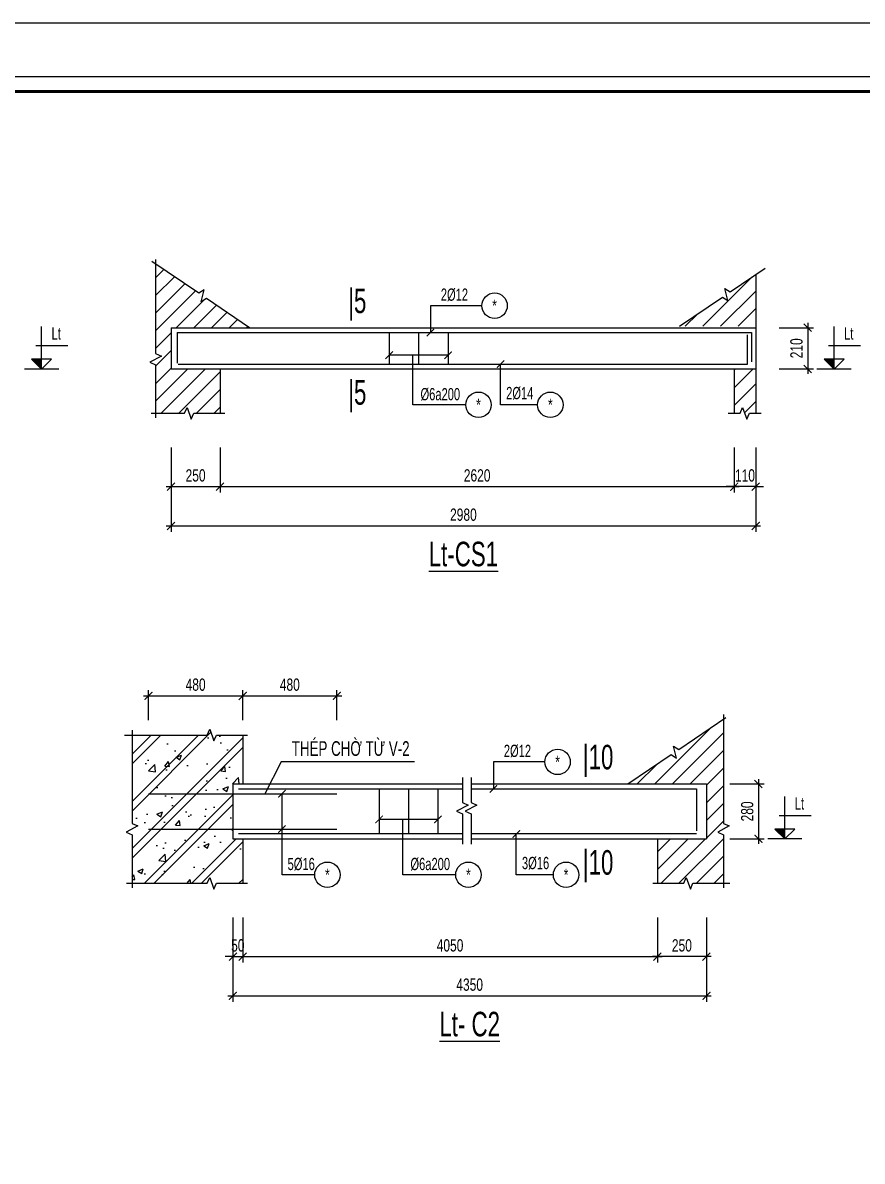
# Model space of a CAD drawing. Header units: millimetres. Extents: x 0 to 42050, y 0 to 14850.
# Drawn here: x 25536 to 29815, y 9049 to 14850 of the extents above; entities that cross this region are included whole.
import ezdxf
from ezdxf.enums import TextEntityAlignment as Align

# ---------------------------------------------------------------- set-up
doc = ezdxf.new("R2010")
doc.units = ezdxf.units.MM
doc.header["$LTSCALE"] = 3
doc.header["$PDSIZE"] = -2
doc.layers.get('0').update_dxf_attribs({"color": 8, "lineweight": 5})
doc.layers.get('Defpoints').update_dxf_attribs({"color": 2})
for name, color, linetype in [('CDC-KHUNGTEN', 9, 'Continuous'), ('CDC.02.DIM', 1, 'Continuous'), ('CDC.03.BORDER', 3, 'Continuous'), ('CDC.05.STEEL', 4, 'Continuous'), ('CDC.06.TEXT', 2, 'Continuous'), ('CDC.10.HATCH', 9, 'Continuous'), ('CDC.11.NOTE', 8, 'Continuous'), ('CDC.14.STEELNUM', 9, 'Continuous')]:
    doc.layers.add(name, color=color, linetype=linetype)
doc.styles.add('arial', font='arial.ttf', dxfattribs={"width": 0.7})
doc.styles.add('KCS_SMTEXT', font='arial.ttf', dxfattribs={"width": 0.7})
doc.dimstyles.new('KCS_DIM25', dxfattribs={"dimscale": 25, "dimtxt": 2.5, "dimasz": 1.6, "dimexe": 1.2, "dimexo": 0, "dimgap": 1, "dimtad": 1, "dimdec": 0, "dimzin": 0, "dimdsep": 46, "dimtxsty": 'KCS_SMTEXT', "dimblk": 'ARCHTICK', "dimcen": 0, "dimdle": 1, "dimclrd": 256, "dimclre": 256, "dimclrt": 2, "dimadec": 0, "dimazin": 0, "dimtfac": 1, "dimtdec": 0, "dimtix": 1, "dimtmove": 2, "dimatfit": 3, "dimfxl": 1, "dimtolj": 1, "dimtzin": 0, "dimarcsym": 0})

# ---------------------------------------------------------------- blocks, each defined once
blk = doc.blocks.new('_ArchTick')
at = {"color": 0, "linetype": 'ByBlock', "const_width": 0.15}
blk.add_lwpolyline([(-0.5, -0.5), (0.5, 0.5)], dxfattribs=at)
blk = doc.blocks.new('*D83')
at = {"layer": 'CDC.02.DIM', "lineweight": -2, "transparency": 16777216}
for p, q in [((26292.2, 12686.2), (26292.2, 12456.2)), ((26542.2, 12686.2), (26542.2, 12456.2)), ((26267.2, 12486.2), (26567.2, 12486.2))]:
    blk.add_line(p, q, dxfattribs=at)
at = {"layer": 'Defpoints', "color": 0, "transparency": 16777216}
for p in [(26292.2, 12686.2), (26542.2, 12686.2), (26542.2, 12486.2)]:
    blk.add_point(p, dxfattribs=at)
at = {"layer": 'CDC.02.DIM', "lineweight": -2, "transparency": 16777216, "xscale": 40, "yscale": 40, "zscale": 40, "rotation": 180}
blk.add_blockref('_ArchTick', (26292.2, 12486.2), dxfattribs=at)
at = {"layer": 'CDC.02.DIM', "lineweight": -2, "transparency": 16777216, "xscale": 40, "yscale": 40, "zscale": 40}
blk.add_blockref('_ArchTick', (26542.2, 12486.2), dxfattribs=at)
at = {"layer": 'CDC.02.DIM', "color": 2, "transparency": 16777216, "insert": (26417.2, 12543.1), "char_height": 62.5, "attachment_point": 5, "style": 'KCS_SMTEXT'}
blk.add_mtext('\\A1;250', dxfattribs=at)
blk = doc.blocks.new('*D84')
at = {"layer": 'CDC.02.DIM', "lineweight": -2, "transparency": 16777216}
for p, q in [((29162.2, 12686.2), (29162.2, 12456.2)), ((29272.2, 12686.2), (29272.2, 12456.2)), ((29162.2, 12486.2), (29122.2, 12486.2)), ((29272.2, 12486.2), (29162.2, 12486.2)), ((29272.2, 12486.2), (29312.2, 12486.2))]:
    blk.add_line(p, q, dxfattribs=at)
at = {"layer": 'Defpoints', "color": 0, "transparency": 16777216}
for p in [(29162.2, 12686.2), (29272.2, 12686.2), (29162.2, 12486.2)]:
    blk.add_point(p, dxfattribs=at)
at = {"layer": 'CDC.02.DIM', "lineweight": -2, "transparency": 16777216, "xscale": 40, "yscale": 40, "zscale": 40}
blk.add_blockref('_ArchTick', (29162.2, 12486.2), dxfattribs=at)
at = {"layer": 'CDC.02.DIM', "lineweight": -2, "transparency": 16777216, "xscale": 40, "yscale": 40, "zscale": 40, "rotation": 180}
blk.add_blockref('_ArchTick', (29272.2, 12486.2), dxfattribs=at)
at = {"layer": 'CDC.02.DIM', "color": 2, "transparency": 16777216, "insert": (29217.2, 12543.1), "char_height": 62.5, "attachment_point": 5, "style": 'KCS_SMTEXT'}
blk.add_mtext('\\A1;110', dxfattribs=at)
blk = doc.blocks.new('*D85')
at = {"layer": 'CDC.02.DIM', "lineweight": -2, "transparency": 16777216}
for p, q in [((29391.3, 13296.2), (29566.9, 13296.2)), ((29536.9, 13321.2), (29536.9, 13061.2)), ((29391.3, 13086.2), (29566.9, 13086.2))]:
    blk.add_line(p, q, dxfattribs=at)
at = {"layer": 'Defpoints', "color": 0, "transparency": 16777216}
for p in [(29391.3, 13296.2), (29391.3, 13086.2), (29536.9, 13086.2)]:
    blk.add_point(p, dxfattribs=at)
at = {"layer": 'CDC.02.DIM', "lineweight": -2, "transparency": 16777216, "xscale": 40, "yscale": 40, "zscale": 40}
for p, rotation in [((29536.9, 13296.2), 90), ((29536.9, 13086.2), 270)]:
    blk.add_blockref('_ArchTick', p, dxfattribs=dict(at, rotation=rotation))
at = {"layer": 'CDC.02.DIM', "color": 2, "transparency": 16777216, "insert": (29480, 13191.2), "char_height": 62.5, "attachment_point": 5, "rotation": 90, "style": 'KCS_SMTEXT'}
blk.add_mtext('\\A1;210', dxfattribs=at)
blk = doc.blocks.new('*D86')
at = {"layer": 'CDC.02.DIM', "lineweight": -2, "transparency": 16777216}
for p, q in [((26542.2, 12686.2), (26542.2, 12456.2)), ((29162.2, 12686.2), (29162.2, 12456.2)), ((26517.2, 12486.2), (29187.2, 12486.2))]:
    blk.add_line(p, q, dxfattribs=at)
at = {"layer": 'Defpoints', "color": 0, "transparency": 16777216}
for p in [(26542.2, 12686.2), (29162.2, 12686.2), (29162.2, 12486.2)]:
    blk.add_point(p, dxfattribs=at)
at = {"layer": 'CDC.02.DIM', "lineweight": -2, "transparency": 16777216, "xscale": 40, "yscale": 40, "zscale": 40, "rotation": 180}
blk.add_blockref('_ArchTick', (26542.2, 12486.2), dxfattribs=at)
at = {"layer": 'CDC.02.DIM', "lineweight": -2, "transparency": 16777216, "xscale": 40, "yscale": 40, "zscale": 40}
blk.add_blockref('_ArchTick', (29162.2, 12486.2), dxfattribs=at)
at = {"layer": 'CDC.02.DIM', "color": 2, "transparency": 16777216, "insert": (27852.2, 12543.1), "char_height": 62.5, "attachment_point": 5, "style": 'KCS_SMTEXT'}
blk.add_mtext('\\A1;2620', dxfattribs=at)
blk = doc.blocks.new('*D87')
at = {"layer": 'CDC.02.DIM', "lineweight": -2, "transparency": 16777216}
for p, q in [((26292.2, 12686.2), (26292.2, 12256.2)), ((29272.2, 12686.2), (29272.2, 12256.2)), ((26267.2, 12286.2), (29297.2, 12286.2))]:
    blk.add_line(p, q, dxfattribs=at)
at = {"layer": 'Defpoints', "color": 0, "transparency": 16777216}
for p in [(26292.2, 12686.2), (29272.2, 12686.2), (29272.2, 12286.2)]:
    blk.add_point(p, dxfattribs=at)
at = {"layer": 'CDC.02.DIM', "lineweight": -2, "transparency": 16777216, "xscale": 40, "yscale": 40, "zscale": 40, "rotation": 180}
blk.add_blockref('_ArchTick', (26292.2, 12286.2), dxfattribs=at)
at = {"layer": 'CDC.02.DIM', "lineweight": -2, "transparency": 16777216, "xscale": 40, "yscale": 40, "zscale": 40}
blk.add_blockref('_ArchTick', (29272.2, 12286.2), dxfattribs=at)
at = {"layer": 'CDC.02.DIM', "color": 2, "transparency": 16777216, "insert": (27782.2, 12343.1), "char_height": 62.5, "attachment_point": 5, "style": 'KCS_SMTEXT'}
blk.add_mtext('\\A1;2980', dxfattribs=at)
blk = doc.blocks.new('*D162')
at = {"layer": 'CDC.02.DIM', "lineweight": -2, "transparency": 16777216}
for p, q in [((26607.4, 10290.4), (26607.4, 10061.4)), ((26657.4, 10290.4), (26657.4, 10061.4)), ((26607.4, 10091.4), (26567.4, 10091.4)), ((26607.4, 10091.4), (26657.4, 10091.4)), ((26657.4, 10091.4), (26697.4, 10091.4))]:
    blk.add_line(p, q, dxfattribs=at)
at = {"layer": 'Defpoints', "color": 0, "transparency": 16777216}
for p in [(26607.4, 10290.4), (26657.4, 10290.4), (26657.4, 10091.4)]:
    blk.add_point(p, dxfattribs=at)
at = {"layer": 'CDC.02.DIM', "lineweight": -2, "transparency": 16777216, "xscale": 40, "yscale": 40, "zscale": 40}
blk.add_blockref('_ArchTick', (26607.4, 10091.4), dxfattribs=at)
at = {"layer": 'CDC.02.DIM', "lineweight": -2, "transparency": 16777216, "xscale": 40, "yscale": 40, "zscale": 40, "rotation": 180}
blk.add_blockref('_ArchTick', (26657.4, 10091.4), dxfattribs=at)
at = {"layer": 'CDC.02.DIM', "color": 2, "transparency": 16777216, "insert": (26632.4, 10148.4), "char_height": 62.5, "attachment_point": 5, "style": 'KCS_SMTEXT'}
blk.add_mtext('\\A1;50', dxfattribs=at)
blk = doc.blocks.new('*D163')
at = {"layer": 'CDC.02.DIM', "lineweight": -2, "transparency": 16777216}
for p, q in [((28770.8, 10290.4), (28770.8, 10061.4)), ((29020.8, 10290.4), (29020.8, 10061.4)), ((29045.8, 10091.4), (28745.8, 10091.4))]:
    blk.add_line(p, q, dxfattribs=at)
at = {"layer": 'Defpoints', "color": 0, "transparency": 16777216}
for p in [(28770.8, 10290.4), (29020.8, 10290.4), (28770.8, 10091.4)]:
    blk.add_point(p, dxfattribs=at)
at = {"layer": 'CDC.02.DIM', "lineweight": -2, "transparency": 16777216, "xscale": 40, "yscale": 40, "zscale": 40, "rotation": 180}
blk.add_blockref('_ArchTick', (28770.8, 10091.4), dxfattribs=at)
at = {"layer": 'CDC.02.DIM', "lineweight": -2, "transparency": 16777216, "xscale": 40, "yscale": 40, "zscale": 40}
blk.add_blockref('_ArchTick', (29020.8, 10091.4), dxfattribs=at)
at = {"layer": 'CDC.02.DIM', "color": 2, "transparency": 16777216, "insert": (28895.8, 10148.4), "char_height": 62.5, "attachment_point": 5, "style": 'KCS_SMTEXT'}
blk.add_mtext('\\A1;250', dxfattribs=at)
blk = doc.blocks.new('*D164')
at = {"layer": 'CDC.02.DIM', "lineweight": -2, "transparency": 16777216}
for p, q in [((29140.2, 10971.4), (29315.8, 10971.4)), ((29285.8, 10996.4), (29285.8, 10666.4)), ((29140.2, 10691.4), (29315.8, 10691.4))]:
    blk.add_line(p, q, dxfattribs=at)
at = {"layer": 'Defpoints', "color": 0, "transparency": 16777216}
for p in [(29140.2, 10971.4), (29140.2, 10691.4), (29285.8, 10691.4)]:
    blk.add_point(p, dxfattribs=at)
at = {"layer": 'CDC.02.DIM', "lineweight": -2, "transparency": 16777216, "xscale": 40, "yscale": 40, "zscale": 40}
for p, rotation in [((29285.8, 10971.4), 90), ((29285.8, 10691.4), 270)]:
    blk.add_blockref('_ArchTick', p, dxfattribs=dict(at, rotation=rotation))
at = {"layer": 'CDC.02.DIM', "color": 2, "transparency": 16777216, "insert": (29228.9, 10831.4), "char_height": 62.5, "attachment_point": 5, "rotation": 90, "style": 'KCS_SMTEXT'}
blk.add_mtext('\\A1;280', dxfattribs=at)
blk = doc.blocks.new('*D165')
at = {"layer": 'CDC.02.DIM', "lineweight": -2, "transparency": 16777216}
for p, q in [((26657.4, 10290.4), (26657.4, 10061.4)), ((28770.8, 10290.4), (28770.8, 10061.4)), ((26632.4, 10091.4), (28795.8, 10091.4))]:
    blk.add_line(p, q, dxfattribs=at)
at = {"layer": 'Defpoints', "color": 0, "transparency": 16777216}
for p in [(26657.4, 10290.4), (28770.8, 10290.4), (28770.8, 10091.4)]:
    blk.add_point(p, dxfattribs=at)
at = {"layer": 'CDC.02.DIM', "lineweight": -2, "transparency": 16777216, "xscale": 40, "yscale": 40, "zscale": 40, "rotation": 180}
blk.add_blockref('_ArchTick', (26657.4, 10091.4), dxfattribs=at)
at = {"layer": 'CDC.02.DIM', "lineweight": -2, "transparency": 16777216, "xscale": 40, "yscale": 40, "zscale": 40}
blk.add_blockref('_ArchTick', (28770.8, 10091.4), dxfattribs=at)
at = {"layer": 'CDC.02.DIM', "color": 2, "transparency": 16777216, "insert": (27714.1, 10148.4), "char_height": 62.5, "attachment_point": 5, "style": 'KCS_SMTEXT'}
blk.add_mtext('\\A1;4050', dxfattribs=at)
blk = doc.blocks.new('*D166')
at = {"layer": 'CDC.02.DIM', "lineweight": -2, "transparency": 16777216}
for p, q in [((26607.4, 10290.4), (26607.4, 9861.4)), ((29020.8, 10290.4), (29020.8, 9861.4)), ((26582.4, 9891.4), (29045.8, 9891.4))]:
    blk.add_line(p, q, dxfattribs=at)
at = {"layer": 'Defpoints', "color": 0, "transparency": 16777216}
for p in [(26607.4, 10290.4), (29020.8, 10290.4), (29020.8, 9891.4)]:
    blk.add_point(p, dxfattribs=at)
at = {"layer": 'CDC.02.DIM', "lineweight": -2, "transparency": 16777216, "xscale": 40, "yscale": 40, "zscale": 40, "rotation": 180}
blk.add_blockref('_ArchTick', (26607.4, 9891.4), dxfattribs=at)
at = {"layer": 'CDC.02.DIM', "lineweight": -2, "transparency": 16777216, "xscale": 40, "yscale": 40, "zscale": 40}
blk.add_blockref('_ArchTick', (29020.8, 9891.4), dxfattribs=at)
at = {"layer": 'CDC.02.DIM', "color": 2, "transparency": 16777216, "insert": (27814.1, 9948.4), "char_height": 62.5, "attachment_point": 5, "style": 'KCS_SMTEXT'}
blk.add_mtext('\\A1;4350', dxfattribs=at)
blk = doc.blocks.new('*D167')
at = {"layer": 'CDC.02.DIM', "lineweight": -2, "transparency": 16777216}
for p, q in [((26177.4, 11296.5), (26177.4, 11450.1)), ((26657.4, 11296.5), (26657.4, 11450.1)), ((26152.4, 11420.1), (26682.4, 11420.1))]:
    blk.add_line(p, q, dxfattribs=at)
at = {"layer": 'Defpoints', "color": 0, "transparency": 16777216}
for p in [(26657.4, 11420.1), (26177.4, 11296.5), (26657.4, 11296.5)]:
    blk.add_point(p, dxfattribs=at)
at = {"layer": 'CDC.02.DIM', "lineweight": -2, "transparency": 16777216, "xscale": 40, "yscale": 40, "zscale": 40, "rotation": 180}
blk.add_blockref('_ArchTick', (26177.4, 11420.1), dxfattribs=at)
at = {"layer": 'CDC.02.DIM', "lineweight": -2, "transparency": 16777216, "xscale": 40, "yscale": 40, "zscale": 40}
blk.add_blockref('_ArchTick', (26657.4, 11420.1), dxfattribs=at)
at = {"layer": 'CDC.02.DIM', "color": 2, "transparency": 16777216, "insert": (26417.4, 11477), "char_height": 62.5, "attachment_point": 5, "style": 'KCS_SMTEXT'}
blk.add_mtext('\\A1;480', dxfattribs=at)
blk = doc.blocks.new('*D168')
at = {"layer": 'CDC.02.DIM', "lineweight": -2, "transparency": 16777216}
for p, q in [((26657.4, 11296.5), (26657.4, 11450.1)), ((27137.4, 11296.5), (27137.4, 11450.1)), ((26632.4, 11420.1), (27162.4, 11420.1))]:
    blk.add_line(p, q, dxfattribs=at)
at = {"layer": 'Defpoints', "color": 0, "transparency": 16777216}
for p in [(27137.4, 11420.1), (26657.4, 11296.5), (27137.4, 11296.5)]:
    blk.add_point(p, dxfattribs=at)
at = {"layer": 'CDC.02.DIM', "lineweight": -2, "transparency": 16777216, "xscale": 40, "yscale": 40, "zscale": 40, "rotation": 180}
blk.add_blockref('_ArchTick', (26657.4, 11420.1), dxfattribs=at)
at = {"layer": 'CDC.02.DIM', "lineweight": -2, "transparency": 16777216, "xscale": 40, "yscale": 40, "zscale": 40}
blk.add_blockref('_ArchTick', (27137.4, 11420.1), dxfattribs=at)
at = {"layer": 'CDC.02.DIM', "color": 2, "transparency": 16777216, "insert": (26897.4, 11477), "char_height": 62.5, "attachment_point": 5, "style": 'KCS_SMTEXT'}
blk.add_mtext('\\A1;480', dxfattribs=at)
blk = doc.blocks.new('Khung tên chuẩn')
at = {"layer": 'CDC-KHUNGTEN', "color": 8}
blk.add_lwpolyline([(75096, 1100), (83000, 1100), (83000, 58300), (3000, 58300), (3000, 1100), (75096, 1100)], dxfattribs=at)
at = {"layer": 'CDC-KHUNGTEN', "color": 255, "lineweight": 60}
blk.add_lwpolyline([(74900, 1400), (74900, 58000), (3300, 58000), (3300, 1400), (74900, 1400)], close=True, dxfattribs=at)
at = {"layer": 'Defpoints', "color": 1, "ltscale": 0.2}
blk.add_lwpolyline([(0, 0), (0, 59400), (84100, 59400), (84100, 0), (0, 0)], close=True, dxfattribs=at)

msp = doc.modelspace()

# ---------------------------------------------------------------- hatches: boundary and pattern name
at = {"layer": 'CDC.10.HATCH', "ltscale": 10}
h = msp.add_hatch(dxfattribs=at)
h.set_pattern_fill('ANSI31', color=256, scale=20, style=0)
h.set_pattern_definition([(45, (-5591877.634, -227882.136), (-44.9012806, 44.9012806), [])])
h.paths.add_polyline_path([(26373.7, 12889.5), (26395.3, 12830.3), (26408.1, 12859.9), (26542.2, 12859.9), (26542.2, 13086.2), (26292.2, 13086.2), (26292.2, 13296.2), (26692.2, 13296.2), (26472, 13445.5), (26445, 13428.3), (26460.3, 13488.9), (26433.2, 13471.8), (26213.1, 13621.1), (26213.1, 13164.8), (26242.7, 13152), (26183.5, 13120.4), (26213.1, 13107.6), (26213.1, 12859.9), (26360.9, 12859.9)])
h = msp.add_hatch(dxfattribs=at)
h.set_pattern_fill('ANSI31', color=256, scale=20, style=0)
h.set_pattern_definition([(45, (29272.15, 13303.356), (-44.901, 44.901), [])])
h.paths.add_polyline_path([(29272.2, 13567), (29142.3, 13479), (29115.3, 13496.1), (29130.5, 13435.5), (29103.5, 13452.6), (28883.4, 13303.4), (29272.2, 13303.4)])
h = msp.add_hatch(dxfattribs=at)
h.set_pattern_fill('ANSI31', color=256, scale=20, style=0)
h.set_pattern_definition([(45, (29272.15, 12830.29), (-44.901, 44.901), [])])
h.paths.add_polyline_path([(29162.2, 12859.9), (29192.3, 12859.9), (29205.1, 12889.5), (29226.7, 12830.3), (29239.5, 12859.9), (29272.2, 12859.9), (29272.2, 13086.2), (29162.2, 13086.2)])
at = {"layer": 'CDC.10.HATCH'}
h = msp.add_hatch(dxfattribs=at)
h.set_pattern_fill('ANSI31', color=256, scale=20, style=0)
h.set_pattern_definition([(45, (-5570723.43, -274084.285), (-44.9012806, 44.9012806), [])])
h.paths.add_polyline_path([(29020.8, 10971.4), (29020.8, 10691.4), (28770.8, 10691.4), (28770.8, 10465.1), (28905, 10465.1), (28917.9, 10494.7), (28939.4, 10435.5), (28952.3, 10465.1), (29107.8, 10465.1), (29107.8, 10712.8), (29078.2, 10725.7), (29137.4, 10757.2), (29107.8, 10770.1), (29107.8, 11301.7), (28879.7, 11147), (28852.7, 11164.2), (28868, 11103.6), (28841, 11120.7), (28620.8, 10971.4)])
at = {"layer": 'CDC.10.HATCH', "ltscale": 10}
h = msp.add_hatch(dxfattribs=at)
h.set_pattern_fill('CHAU-01', color=256, scale=40, style=0, pattern_type=2)
h.set_pattern_definition([(50, (26657.4, 10435.55), (286.904, -25.1), [30, -330]), (355, (26657.4, 10435.55), (-55.5, 300.88), [24, -264]), (100.45, (26681.3, 10433.46), (231.4, 275.776), [25.496, -280.46]), (46.184, (26657.4, 10515.55), (426.9, -66.21), [45, -495]), (96.636, (26692.97, 10510.03), (373.87, 389.65), [38.24, -420.69]), (351.184, (26657.4, 10515.55), (373.86, 389.65), [36, -396]), (21, (26697.4, 10495.55), (238.76, -161.05), [30, -330]), (326, (26697.4, 10495.55), (97.33, 290.06), [24, -264]), (71.45, (26717.3, 10482.13), (336.09, 129.01), [25.496, -280.46]), (37.5, (26657.4, 10435.55), (4.864, 133.158), [0, -260.8, 0, -268, 0, -265]), (7.5, (26657.4, 10435.55), (105.228, 157.765), [0, -152.8, 0, -254.8, 0, -101]), (327.5, (26568.2, 10435.55), (213.529, -9.022), [0, -100, 0, -312, 0, -414]), (317.5, (26528.2, 10435.55), (233.274, 40.042), [0, -130, 0, -207.2, 0, -294]), (45, (26657.4, 10435.55), (-120.208, 120.208), []), (45, (26657.4, 10484.55), (-120.208, 120.208), [])])
h.paths.add_polyline_path([(26093.5, 10770.1), (26123.1, 10757.2), (26063.9, 10725.7), (26093.5, 10712.8), (26093.5, 10465.1), (26476.1, 10465.1), (26489, 10494.7), (26510.5, 10435.5), (26523.4, 10465.1), (26657.4, 10465.1), (26657.4, 10691.4), (26607.4, 10691.4), (26607.4, 10971.4), (26657.4, 10971.4), (26657.4, 11220.3), (26523.4, 11220.3), (26510.5, 11190.7), (26489, 11249.9), (26476.1, 11220.3), (26093.5, 11220.3)])

# ---------------------------------------------------------------- linework, layer by layer
at = {"layer": 'CDC.02.DIM'}
for p, q in [((25632.3, 13085.7), (25632.3, 13302.8)), ((29671.4, 13085.7), (29671.4, 13302.8)), ((25766.8, 13203.4), (25603.6, 13203.4)), ((29805.9, 13203.4), (29642.7, 13203.4)), ((25632.3, 13085.7), (25581.5, 13136.4)), ((25683, 13136.4), (25581.5, 13136.4)), ((25632.3, 13085.7), (25683, 13136.4)), ((29671.4, 13085.7), (29620.7, 13136.4)), ((29722.2, 13136.4), (29620.7, 13136.4)), ((29671.4, 13085.7), (29722.2, 13136.4)), ((25719.6, 13085.7), (25545, 13085.7)), ((29758.7, 13085.7), (29584.1, 13085.7)), ((29420.3, 10690.9), (29420.3, 10908)), ((29554.8, 10808.6), (29391.6, 10808.6)), ((29420.3, 10690.9), (29369.6, 10741.7)), ((29471, 10741.7), (29369.6, 10741.7)), ((29420.3, 10690.9), (29471, 10741.7)), ((29507.6, 10690.9), (29333, 10690.9))]:
    msp.add_line(p, q, dxfattribs=at)
for points in [[(25581.5, 13136.4), (25632.3, 13085.7), (25632.3, 13136.4)], [(29620.7, 13136.4), (29671.4, 13085.7), (29671.4, 13136.4)], [(29369.6, 10741.7), (29420.3, 10690.9), (29420.3, 10741.7)]]:
    msp.add_solid(points, dxfattribs=at)
at = {"layer": 'CDC.03.BORDER'}
for p, q in [((29272.2, 13567), (29272.2, 12859.9)), ((26292.2, 13296.2), (29272.2, 13296.2)), ((26292.2, 13296.2), (26292.2, 13086.2)), ((26292.2, 13086.2), (29272.2, 13086.2)), ((26542.2, 13086.2), (26542.2, 12859.9)), ((29162.2, 13086.2), (29162.2, 12859.9)), ((29162.2, 13086.2), (29162.2, 12859.9)), ((26657.4, 11220.3), (26657.4, 10971.4)), ((26607.4, 10971.4), (27777, 10971.4)), ((26607.4, 10971.4), (26607.4, 10691.4)), ((27821.2, 10971.4), (29020.8, 10971.4)), ((29020.8, 10971.4), (29020.8, 10691.4)), ((26607.4, 10691.4), (27777, 10691.4)), ((26657.4, 10691.4), (26657.4, 10465.1)), ((27821.2, 10691.4), (29020.8, 10691.4)), ((28770.8, 10691.4), (28770.8, 10465.1))]:
    msp.add_line(p, q, dxfattribs=at)
at = {"layer": 'CDC.05.STEEL'}
for p, q in [((27403.9, 13271.2), (27403.9, 13111.2)), ((27553.9, 13271.2), (27553.9, 13111.2)), ((27703.9, 13271.2), (27703.9, 13111.2)), ((26636.6, 10946.4), (27777, 10946.4)), ((27352.5, 10946.4), (27352.5, 10716.4)), ((27502.5, 10946.4), (27502.5, 10716.4)), ((27652.5, 10946.4), (27652.5, 10716.4)), ((27821.2, 10946.4), (28970.9, 10946.4)), ((27777, 10716.4), (26636.6, 10716.4)), ((28970.9, 10716.4), (27821.2, 10716.4))]:
    msp.add_line(p, q, dxfattribs=at)
at = {"layer": 'CDC.05.STEEL', "ltscale": 60}
for p, q in [((26177.4, 10921.4), (27137.4, 10921.4)), ((26177.4, 10741.4), (27137.4, 10741.4))]:
    msp.add_line(p, q, dxfattribs=at)
at = {"layer": 'CDC.05.STEEL'}
for points in [[(26323.1, 13271.2), (29250.8, 13271.2), (29250.8, 13122.4)], [(26323.1, 13271.2), (26323.1, 13116.2)], [(26328.4, 13111.2), (29230.3, 13111.2), (29230.3, 13259.4)], [(28970.9, 10946.4), (28970.9, 10732.8)]]:
    msp.add_lwpolyline(points, dxfattribs=at)
at = {"layer": 'CDC.11.NOTE'}
for p, q in [((27703.9, 13156.2), (27403.9, 13156.2)), ((27652.5, 10790.7), (27352.5, 10790.7))]:
    msp.add_line(p, q, dxfattribs=at)
for points in [[(26213.1, 13644.1), (26213.1, 13164.8), (26242.7, 13152), (26183.5, 13120.4), (26213.1, 13107.6), (26213.1, 12836.3)], [(26692.2, 13296.2), (26472, 13445.5), (26445, 13428.3), (26460.3, 13488.9), (26433.2, 13471.8), (26193.7, 13634.2)], [(28883.4, 13303.4), (29103.5, 13452.6), (29130.5, 13435.5), (29115.3, 13496.1), (29142.3, 13479), (29320, 13599.5)], [(27876.3, 13408.4), (27613.8, 13408.4), (27613.8, 13271.2)], [(27794.3, 12903.4), (27524.2, 12903.4), (27524.2, 13156.2)], [(28160.4, 12903.4), (27971.6, 12903.4), (27971.6, 13111.2)], [(26190.4, 12859.9), (26360.9, 12859.9), (26373.7, 12889.5), (26395.3, 12830.3), (26408.1, 12859.9), (26565.8, 12859.9)], [(29132.1, 12859.9), (29192.3, 12859.9), (29205.1, 12889.5), (29226.7, 12830.3), (29239.5, 12859.9), (29300.6, 12859.9)], [(29107.8, 11324.7), (29107.8, 10770.1), (29137.4, 10757.2), (29078.2, 10725.7), (29107.8, 10712.8), (29107.8, 10441.5)], [(28620.8, 10971.4), (28841, 11120.7), (28868, 11103.6), (28852.7, 11164.2), (28879.7, 11147), (29119.3, 11309.5)], [(26054.3, 11220.3), (26476.1, 11220.3), (26489, 11249.9), (26510.5, 11190.7), (26523.4, 11220.3), (26681, 11220.3)], [(26093.5, 11245.5), (26093.5, 10770.1), (26123.1, 10757.2), (26063.9, 10725.7), (26093.5, 10712.8), (26093.5, 10441.5)], [(27533.5, 11083.6), (26853, 11083.6), (26770.4, 10921.4)], [(28197.5, 11083.6), (27935, 11083.6), (27935, 10946.4)], [(27777, 11005.1), (27777, 10876.6), (27806.6, 10863.8), (27747.4, 10832.2), (27777, 10819.4), (27777, 10664.2)], [(27821.2, 11005.1), (27821.2, 10876.6), (27850.8, 10863.8), (27791.6, 10832.2), (27821.2, 10819.4), (27821.2, 10664.2)], [(27024.2, 10508.6), (26857.7, 10508.6), (26857.7, 10921.4)], [(27743, 10508.6), (27472.9, 10508.6), (27472.9, 10790.7)], [(28240.7, 10508.6), (28051.8, 10508.6), (28051.8, 10716.4)], [(26065.8, 10465.1), (26476.1, 10465.1), (26489, 10494.7), (26510.5, 10435.5), (26523.4, 10465.1), (26681, 10465.1)], [(28747.2, 10465.1), (28905, 10465.1), (28917.9, 10494.7), (28939.4, 10435.5), (28952.3, 10465.1), (29139.7, 10465.1)]]:
    msp.add_lwpolyline(points, dxfattribs=at)
at = {"layer": 'CDC.14.STEELNUM'}
for centre in [(27941.1, 13408.4, 0), (27859.1, 12903.4, 0), (28225.2, 12903.4, 0), (28262.3, 11083.6, 0), (27089, 10508.6, 0), (27807.8, 10508.6, 0), (28305.5, 10508.6, 0)]:
    msp.add_circle(centre, 64.8, dxfattribs=at)

# ---------------------------------------------------------------- block references
at = {"xscale": 0.2500000001309672, "yscale": 0.2500000001309672, "zscale": 0.2500000001309672}
msp.add_blockref('Khung tên chuẩn', (21025, 0), dxfattribs=at)
at = {"layer": 'CDC.11.NOTE', "xscale": 37.5, "yscale": 37.5, "zscale": 37.5}
for p in [(27613.8, 13271.2), (27403.9, 13156.2), (27703.9, 13156.2), (27971.6, 13111.2), (27935, 10946.4), (26857.7, 10921.4), (27352.5, 10790.7), (27652.5, 10790.7), (26857.7, 10741.4), (28051.8, 10716.4)]:
    msp.add_blockref('_ArchTick', p, dxfattribs=at)

# ---------------------------------------------------------------- texts
at = {"layer": 'CDC.02.DIM', "style": 'arial', "width": 0.65}
for p in [(25706.9, 13266.4), (29746, 13266.4), (29494.9, 10871.6)]:
    msp.add_text('Lt', height=62.5, dxfattribs=at).set_placement(p, align=Align.MIDDLE)
at = {"layer": 'CDC.06.TEXT', "style": 'arial', "width": 0.65}
for s, height, p in [('|5', 125, (27241.3, 13417.1)), ('2%%C12', 62.5, (27736.4, 13464.8)), ('|5', 125, (27241.3, 12950.5)), ('2%%C14', 62.5, (28069.6, 12963.2)), ('%%C6a200', 62.5, (27664.5, 12957.6)), ('%%ULt-CS1', 125, (27782.2, 12143.1)), ('THÉP CHỜ TỪ V-2', 75, (27207.7, 11161.1)), ('2%%C12', 62.5, (28057.6, 11140.1)), ('|10', 125, (28468.7, 11092.4)), ('|10', 125, (28468.7, 10555.7)), ('5%%C16', 62.5, (26955.5, 10563.6)), ('%%C6a200', 62.5, (27613.2, 10563.6)), ('3%%C16', 62.5, (28149.9, 10568.5)), ('%%ULt- C2', 125, (27814.1, 9747.9))]:
    msp.add_text(s, height=height, dxfattribs=at).set_placement(p, align=Align.MIDDLE)
at = {"layer": 'CDC.14.STEELNUM', "style": 'arial', "width": 0.7}
for p in [(27941.1, 13408.4, 0), (27859.1, 12903.4, 0), (28225.2, 12903.4, 0), (28262.3, 11083.6, 0), (27089, 10508.6, 0), (27807.8, 10508.6, 0), (28305.5, 10508.6, 0)]:
    msp.add_text('*', height=62.5, dxfattribs=at).set_placement(p, align=Align.MIDDLE_CENTER)

# ---------------------------------------------------------------- dimensions: what is measured, and where the dimension line sits
at = {"layer": 'CDC.02.DIM'}
for base, p1, p2, angle, picture, middle in [((29536.9, 13086.2), (29391.3, 13296.2), (29391.3, 13086.2), 90, '*D85', (29480, 13191.2)), ((26542.2, 12486.2), (26292.2, 12686.2), (26542.2, 12686.2), 180, '*D83', (26417.2, 12543.1)), ((29285.8, 10691.4), (29140.2, 10971.4), (29140.2, 10691.4), 90, '*D164', (29228.9, 10831.4)), ((26657.4, 10091.4), (26607.4, 10290.4), (26657.4, 10290.4), 180, '*D162', (26632.4, 10148.4))]:
    dim = msp.add_linear_dim(base=base, p1=p1, p2=p2, angle=angle, dimstyle='KCS_DIM25', dxfattribs=at)
    dim.commit()
    dim.dimension.update_dxf_attribs({"geometry": picture, "text_midpoint": middle})
for base, p1, p2, picture, middle in [((29272.2, 12286.2), (26292.2, 12686.2), (29272.2, 12686.2), '*D87', (27782.2, 12343.1)), ((29162.2, 12486.2), (26542.2, 12686.2), (29162.2, 12686.2), '*D86', (27852.2, 12543.1)), ((29162.2, 12486.2), (29272.2, 12686.2), (29162.2, 12686.2), '*D84', (29217.2, 12543.1)), ((26657.4, 11420.1), (26177.4, 11296.5), (26657.4, 11296.5), '*D167', (26417.4, 11477)), ((27137.4, 11420.1), (26657.4, 11296.5), (27137.4, 11296.5), '*D168', (26897.4, 11477)), ((28770.8, 10091.4), (29020.8, 10290.4), (28770.8, 10290.4), '*D163', (28895.8, 10148.4))]:
    dim = msp.add_linear_dim(base=base, p1=p1, p2=p2, dimstyle='KCS_DIM25', dxfattribs=at)
    dim.commit()
    dim.dimension.update_dxf_attribs({"geometry": picture, "text_midpoint": middle})
for base, p1, p2, text, picture, middle in [((29020.8, 9891.4), (26607.4, 10290.4), (29020.8, 10290.4), '4350', '*D166', (27814.1, 9948.4)), ((28770.8, 10091.4), (26657.4, 10290.4), (28770.8, 10290.4), '4050', '*D165', (27714.1, 10148.4))]:
    dim = msp.add_linear_dim(base=base, p1=p1, p2=p2, text=text, dimstyle='KCS_DIM25', dxfattribs=at)
    dim.commit()
    dim.dimension.update_dxf_attribs({"geometry": picture, "text_midpoint": middle})

doc.saveas('drawing.dxf')
